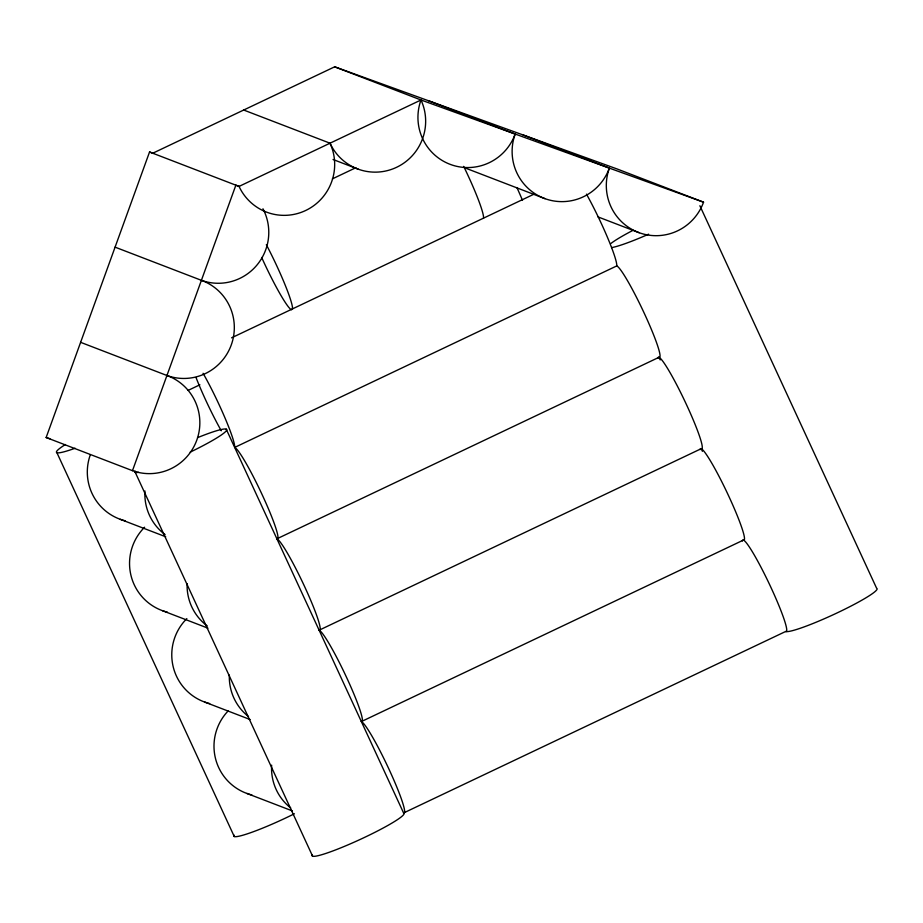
<?xml version="1.0" encoding="UTF-8"?>
<svg xmlns="http://www.w3.org/2000/svg" width="923" height="923" viewBox="0 0 923 923"><rect width="100%" height="100%" fill="white"/><g stroke="black" fill="none" stroke-linecap="round" stroke-linejoin="round"><path stroke-width="1.38" d="M80.613 342.329L166.936 375.499A50.615 50.073 -69 0 1 196.795 440.121A50.615 50.073 -69 0 1 132.474 470.684L46.15 437.514L149.549 151.983L239.045 186.411A50.615 50.073 -69 0 0 305.651 210.502A50.615 50.073 -69 0 0 330.019 143.203L243.695 110.033M132.474 470.684L235.873 185.154A50.615 50.073 -69 0 1 239.507 186.631M152.733 153.241L334.668 66.814L617.222 169.013L703.545 202.183A50.615 50.073 -69 0 1 639.224 232.734L598.046 216.917M239.045 186.411L420.992 99.984L703.545 202.183M332.395 178.866L355.782 167.755M231.569 337.83L533.644 194.338M188.177 390.36L199.876 384.799M203.072 373.284A50.615 5.088 64.6 0 1 234.673 447.424L616.749 265.928A50.615 5.088 64.6 0 1 644.716 314.258A50.615 5.088 64.6 0 1 658.976 357.316L660.187 359.924M312.378 854.767A50.615 5.296 -24.8 0 0 358.943 840.011A50.615 5.296 -24.8 0 0 403.582 812.967A50.615 5.088 64.6 0 0 389.31 769.909A50.615 5.088 64.6 0 0 361.355 721.578A50.615 5.088 64.6 0 0 347.083 678.52A50.615 5.088 64.6 0 0 319.127 630.201A50.615 5.088 64.6 0 0 304.867 587.132A50.615 5.088 64.6 0 0 276.9 538.813L658.976 357.316M319.127 630.201L701.203 448.705A50.615 5.088 64.6 0 0 684.128 399.659A50.615 5.088 64.6 0 0 657.926 358.193M361.355 721.578L743.43 540.093A50.615 5.088 64.6 0 0 726.355 491.048A50.615 5.088 64.6 0 0 700.153 449.582M699.876 205.748L876.631 588.263A50.615 5.296 -24.8 0 1 837.992 612.503A50.615 5.296 -24.8 0 1 785.658 631.482L403.582 812.967L226.227 429.149M523.041 134.943L609.365 168.113A50.615 50.073 -69 0 0 639.224 232.734M428.86 100.884L515.172 134.054A50.615 50.073 -69 0 0 545.032 198.676A50.615 50.073 -69 0 0 609.365 168.113M334.668 66.814L420.992 99.984A50.615 50.073 -69 0 0 450.851 164.606A50.615 50.073 -69 0 0 515.172 134.054M465.354 168.055L545.032 198.676M333.041 159.483L358.274 169.186M115.087 247.156L201.41 280.327A50.615 50.073 -69 0 1 231.269 344.948A50.615 50.073 -69 0 1 166.936 375.499M120.221 519.291L165.725 536.771M162.448 610.668L207.952 628.159M204.675 702.057L250.179 719.548M246.903 793.445L292.406 810.936M701.203 448.705L702.415 451.312M135.254 472.357L312.609 856.186M56.914 452.708L234.269 836.526M648.638 234.177A50.615 5.296 -24.8 0 1 611.626 247.595M610.968 243.441A50.615 5.296 -24.8 0 1 632.993 230.335M742.38 540.97A50.615 5.088 64.6 0 1 768.582 582.425A50.615 5.088 64.6 0 1 785.658 631.482M586.486 194.153A50.615 5.088 64.6 0 1 616.749 265.928M463.681 166.382A50.615 5.088 64.6 0 1 483.537 218.14M261.671 257.471A50.615 5.088 64.6 0 0 291.449 309.759L292.499 308.882A50.615 5.088 64.6 0 0 266.332 244.687M221.278 430.764A50.615 5.088 64.6 0 1 196.011 377.484M234.673 447.424A50.615 5.088 64.6 0 1 262.64 495.743A50.615 5.088 64.6 0 1 276.9 538.813M262.963 208.783A50.615 50.073 -69 0 1 201.41 280.327M420.992 99.984A50.615 50.073 -69 0 1 396.613 167.294A50.615 50.073 -69 0 1 330.019 143.203M149.549 151.983A50.615 50.073 -69 0 1 153.183 153.46M49.888 438.702A50.615 50.073 -69 0 1 46.15 437.514M251.91 794.968A50.615 50.073 -69 0 1 228.131 710.941M248.529 716.594A50.615 50.073 -69 0 1 229.342 675.082M209.683 703.58A50.615 50.073 -69 0 1 186.838 618.606M290.757 807.983A50.615 50.073 -69 0 1 271.639 765.144M165.113 534.613A50.615 50.073 -69 0 1 144.957 490.99M125.228 520.803A50.615 50.073 -69 0 1 90.362 454.67M207.34 626.002A50.615 50.073 -69 0 1 187.115 583.694M167.455 612.191A50.615 50.073 -69 0 1 144.611 527.218M294.402 813.763A50.615 5.296 -24.8 0 1 234.038 835.107M75.086 448.243A50.615 5.296 -24.8 0 1 65.395 444.517M516.915 187.577A50.615 5.088 64.6 0 1 522.51 200.395M197.545 437.664A50.615 5.296 -24.8 0 1 226.573 430.337A50.615 5.296 -24.8 0 1 190.207 452.132M138.577 472.299A50.615 5.296 -24.8 0 1 135.035 470.938"/></g></svg>
